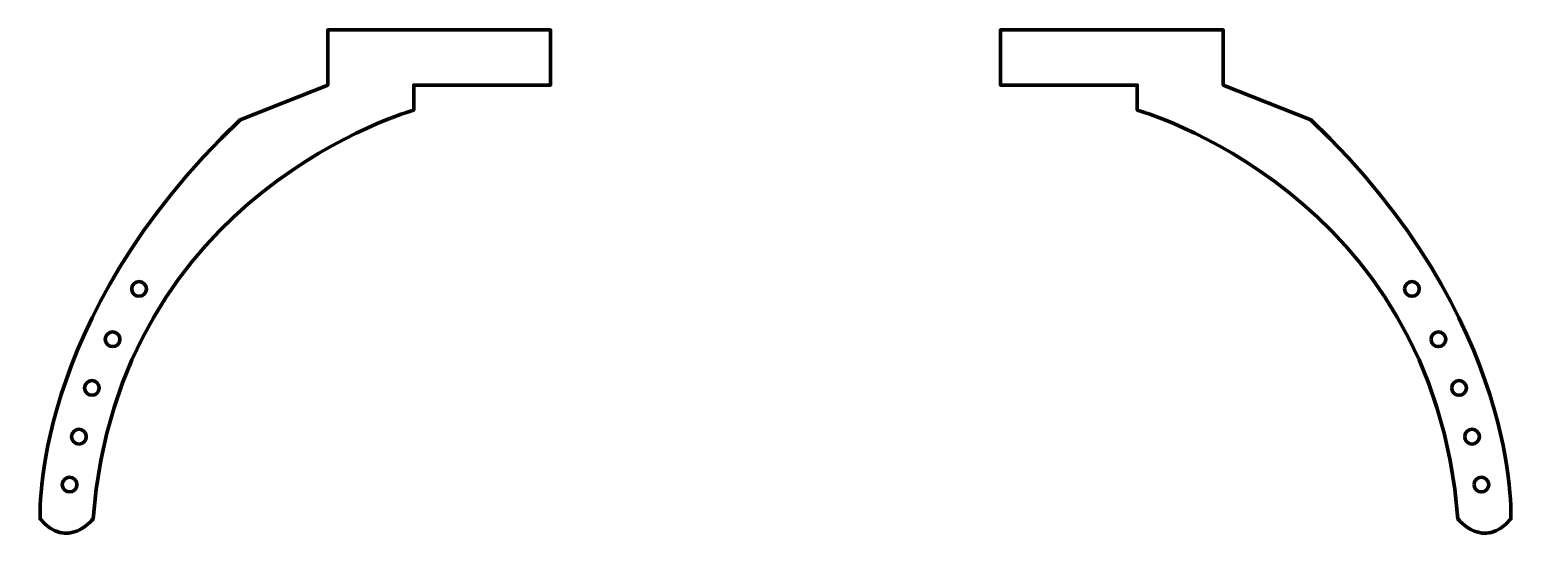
# Model space of a CAD drawing. Header units: inches. Extents: x 71 to 429, y 124 to 249.
import ezdxf

# ---------------------------------------------------------------- set-up
doc = ezdxf.new("R2010")
doc.units = ezdxf.units.IN
doc.header["$MEASUREMENT"] = 0
doc.layers.add('Layer 3', color=7, linetype='Continuous')

msp = doc.modelspace()

# ---------------------------------------------------------------- linework, layer by layer
at = {"layer": 'Layer 3', "color": 19, "lineweight": 211, "true_color": 0x6f2326}
for points, knots in [([(142.49, 248.8), (142.49, 248.8), (142.49, 235.57), (142.49, 235.57), (142.49, 235.57), (121.5, 227.28), (121.5, 227.28), (71.06, 179.3), (73.52, 131.68), (73.52, 131.68), (79.99, 123.98), (86.22, 131.68), (86.22, 131.68), (92.22, 210), (163.13, 229.58), (163.13, 229.58), (163.13, 229.58), (163.13, 235.57), (163.13, 235.57), (163.13, 235.57), (195.94, 235.57), (195.94, 235.57), (195.94, 235.57), (195.94, 248.8), (195.94, 248.8), (195.94, 248.8), (142.49, 248.8), (142.49, 248.8), (142.49, 248.8), (142.49, 248.8), (142.49, 248.8)], [0, 0, 0, 0, 1, 1, 1, 2, 2, 2, 3, 3, 3, 4, 4, 4, 5, 5, 5, 6, 6, 6, 7, 7, 7, 8, 8, 8, 9, 9, 9, 10, 10, 10, 10]), ([(303.83, 248.8), (303.83, 248.8), (303.83, 235.57), (303.83, 235.57), (303.83, 235.57), (336.63, 235.57), (336.63, 235.57), (336.63, 235.57), (336.63, 229.58), (336.63, 229.58), (336.63, 229.58), (407.54, 210), (413.54, 131.68), (413.54, 131.68), (419.77, 123.98), (426.24, 131.68), (426.24, 131.68), (428.71, 179.3), (378.26, 227.28), (378.26, 227.28), (357.27, 235.57), (357.27, 235.57), (357.27, 235.57), (357.27, 248.8), (357.27, 248.8), (357.27, 248.8), (303.83, 248.8), (303.83, 248.8), (303.83, 248.8), (303.83, 248.8), (303.83, 248.8)], [0, 0, 0, 0, 1, 1, 1, 2, 2, 2, 3, 3, 3, 4, 4, 4, 5, 5, 5, 6, 6, 6, 7, 7, 7, 8, 8, 8, 9, 9, 9, 10, 10, 10, 10]), ([(97.26, 185), (96.28, 185), (95.49, 185.79), (95.49, 186.77), (95.49, 187.74), (96.28, 188.53), (97.26, 188.53), (98.23, 188.53), (99.02, 187.74), (99.02, 186.77), (99.02, 185.79), (98.23, 185), (97.26, 185)], [0, 0, 0, 0, 1, 1, 1, 2, 2, 2, 3, 3, 3, 4, 4, 4, 4]), ([(400.74, 186.77), (400.74, 187.74), (401.53, 188.53), (402.51, 188.53), (403.48, 188.53), (404.27, 187.74), (404.27, 186.77), (404.27, 185.79), (403.48, 185), (402.51, 185), (401.53, 185), (400.74, 185.79), (400.74, 186.77)], [0, 0, 0, 0, 1, 1, 1, 2, 2, 2, 3, 3, 3, 4, 4, 4, 4]), ([(90.91, 172.95), (89.94, 172.95), (89.15, 173.74), (89.15, 174.72), (89.15, 175.69), (89.94, 176.48), (90.91, 176.48), (91.89, 176.48), (92.68, 175.69), (92.68, 174.72), (92.68, 173.74), (91.89, 172.95), (90.91, 172.95)], [0, 0, 0, 0, 1, 1, 1, 2, 2, 2, 3, 3, 3, 4, 4, 4, 4]), ([(407.09, 174.72), (407.09, 175.69), (407.88, 176.48), (408.85, 176.48), (409.82, 176.48), (410.61, 175.69), (410.61, 174.72), (410.61, 173.74), (409.82, 172.95), (408.85, 172.95), (407.88, 172.95), (407.09, 173.74), (407.09, 174.72)], [0, 0, 0, 0, 1, 1, 1, 2, 2, 2, 3, 3, 3, 4, 4, 4, 4]), ([(85.94, 161.3), (84.97, 161.3), (84.18, 162.09), (84.18, 163.06), (84.18, 164.04), (84.97, 164.83), (85.94, 164.83), (86.91, 164.83), (87.7, 164.04), (87.7, 163.06), (87.7, 162.09), (86.91, 161.3), (85.94, 161.3)], [0, 0, 0, 0, 1, 1, 1, 2, 2, 2, 3, 3, 3, 4, 4, 4, 4]), ([(412.06, 163.06), (412.06, 164.04), (412.85, 164.83), (413.82, 164.83), (414.8, 164.83), (415.59, 164.04), (415.59, 163.06), (415.59, 162.09), (414.8, 161.3), (413.82, 161.3), (412.85, 161.3), (412.06, 162.09), (412.06, 163.06)], [0, 0, 0, 0, 1, 1, 1, 2, 2, 2, 3, 3, 3, 4, 4, 4, 4]), ([(82.83, 149.63), (81.86, 149.63), (81.07, 150.42), (81.07, 151.4), (81.07, 152.37), (81.86, 153.16), (82.83, 153.16), (83.81, 153.16), (84.6, 152.37), (84.6, 151.4), (84.6, 150.42), (83.81, 149.63), (82.83, 149.63)], [0, 0, 0, 0, 1, 1, 1, 2, 2, 2, 3, 3, 3, 4, 4, 4, 4]), ([(415.17, 151.4), (415.17, 152.37), (415.96, 153.16), (416.93, 153.16), (417.91, 153.16), (418.7, 152.37), (418.7, 151.4), (418.7, 150.42), (417.91, 149.63), (416.93, 149.63), (415.96, 149.63), (415.17, 150.42), (415.17, 151.4)], [0, 0, 0, 0, 1, 1, 1, 2, 2, 2, 3, 3, 3, 4, 4, 4, 4]), ([(80.59, 138.15), (79.62, 138.15), (78.83, 138.94), (78.83, 139.91), (78.83, 140.88), (79.62, 141.67), (80.59, 141.67), (81.57, 141.67), (82.36, 140.88), (82.36, 139.91), (82.36, 138.94), (81.57, 138.15), (80.59, 138.15)], [0, 0, 0, 0, 1, 1, 1, 2, 2, 2, 3, 3, 3, 4, 4, 4, 4]), ([(417.41, 139.91), (417.41, 140.88), (418.2, 141.67), (419.17, 141.67), (420.14, 141.67), (420.93, 140.88), (420.93, 139.91), (420.93, 138.94), (420.14, 138.15), (419.17, 138.15), (418.2, 138.15), (417.41, 138.94), (417.41, 139.91)], [0, 0, 0, 0, 1, 1, 1, 2, 2, 2, 3, 3, 3, 4, 4, 4, 4])]:
    msp.add_open_spline(points, degree=3, knots=knots, dxfattribs=at)

doc.saveas('drawing.dxf')
